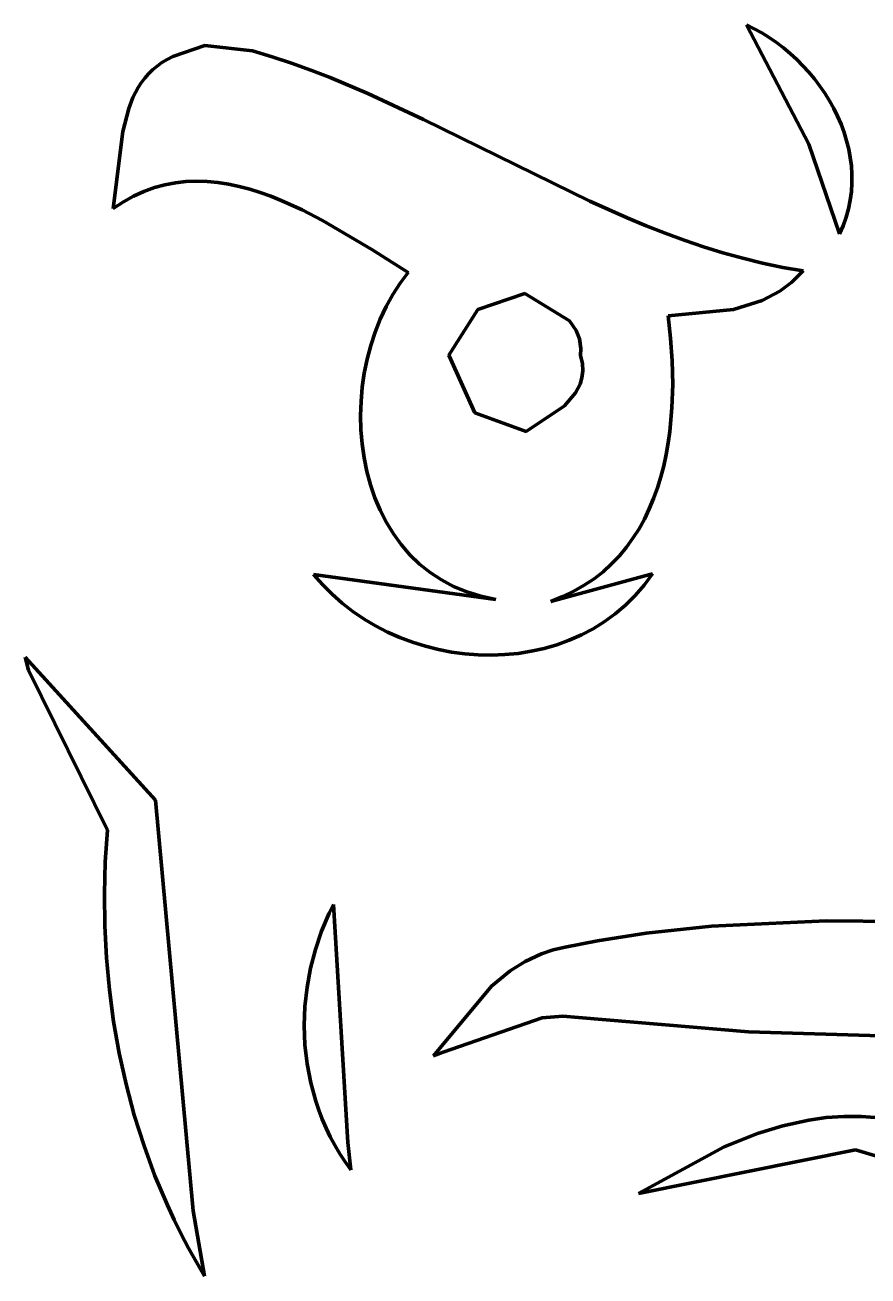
# Model space of a CAD drawing. Header units: millimetres. Extents: x 0 to 17.8, y 0 to 10.
# Drawn here: x 2.409 to 3.095, y 7.266 to 8.284 of the extents above; entities that cross this region are included whole.
import ezdxf

# ---------------------------------------------------------------- set-up
doc = ezdxf.new("R2010")
doc.units = ezdxf.units.MM
doc.layers.add('color#010101ff', color=7, linetype='CONTINUOUS', lineweight=100)
doc.layers.add('color#ffffffff', color=7, linetype='CONTINUOUS', lineweight=100)

msp = doc.modelspace()

# ---------------------------------------------------------------- linework, layer by layer
at = {"layer": 'color#010101ff'}
for p, q in [((2.9961, 8.2836), (3.0024, 8.2805)), ((3.047, 8.1868), (2.9961, 8.2836)), ((3.0024, 8.2805), (3.0086, 8.2771)), ((3.0086, 8.2771), (3.0146, 8.2734)), ((3.0146, 8.2734), (3.0205, 8.2694)), ((2.5295, 8.2579), (2.5554, 8.267)), ((2.5554, 8.267), (2.5943, 8.2626)), ((2.5943, 8.2626), (2.6103, 8.2577)), ((3.0205, 8.2694), (3.0262, 8.2651)), ((3.0262, 8.2651), (3.0317, 8.2605)), ((3.0317, 8.2605), (3.037, 8.2556)), ((2.5129, 8.2472), (2.5166, 8.2502)), ((2.5166, 8.2502), (2.5205, 8.2531)), ((2.5205, 8.2531), (2.5248, 8.2556)), ((2.5248, 8.2556), (2.5295, 8.2579)), ((2.6103, 8.2577), (2.6261, 8.2525)), ((2.6261, 8.2525), (2.6418, 8.2468)), ((3.037, 8.2556), (3.0421, 8.2505)), ((3.0421, 8.2505), (3.0469, 8.2452)), ((2.5038, 8.2367), (2.5066, 8.2404)), ((2.5066, 8.2404), (2.5096, 8.2439)), ((2.5096, 8.2439), (2.5129, 8.2472)), ((2.6418, 8.2468), (2.6573, 8.2408)), ((2.6573, 8.2408), (2.688, 8.2279)), ((3.0469, 8.2452), (3.0515, 8.2397)), ((3.0515, 8.2397), (3.0558, 8.234)), ((2.497, 8.2246), (2.5013, 8.2328)), ((2.5013, 8.2328), (2.5038, 8.2367)), ((3.0558, 8.234), (3.0599, 8.2281)), ((2.4936, 8.2158), (2.497, 8.2246)), ((2.688, 8.2279), (2.7335, 8.2068)), ((3.0599, 8.2281), (3.0637, 8.222)), ((3.0637, 8.222), (3.0671, 8.2157)), ((2.4887, 8.197), (2.4936, 8.2158)), ((3.0671, 8.2157), (3.0703, 8.2094)), ((3.0703, 8.2094), (3.0731, 8.2029)), ((2.7335, 8.2068), (2.8686, 8.1403)), ((3.0731, 8.2029), (3.0755, 8.1962)), ((2.4809, 8.1344), (2.4887, 8.197)), ((3.0755, 8.1962), (3.0776, 8.1895)), ((3.0776, 8.1895), (3.0793, 8.1827)), ((3.0719, 8.1137), (3.047, 8.1868)), ((3.0793, 8.1827), (3.0806, 8.1759)), ((3.0806, 8.1759), (3.0815, 8.169)), ((3.0815, 8.169), (3.0819, 8.162)), ((3.0819, 8.162), (3.0819, 8.1551)), ((2.5059, 8.1483), (2.4975, 8.1445)), ((2.5144, 8.1514), (2.5059, 8.1483)), ((2.5229, 8.1537), (2.5144, 8.1514)), ((2.5315, 8.1553), (2.5229, 8.1537)), ((2.5401, 8.1563), (2.5315, 8.1553)), ((2.5487, 8.1566), (2.5401, 8.1563)), ((2.5574, 8.1564), (2.5487, 8.1566)), ((2.566, 8.1555), (2.5574, 8.1564)), ((2.5747, 8.1542), (2.566, 8.1555)), ((2.5834, 8.1524), (2.5747, 8.1542)), ((2.592, 8.1501), (2.5834, 8.1524)), ((2.6006, 8.1474), (2.592, 8.1501)), ((2.6092, 8.1444), (2.6006, 8.1474)), ((3.0815, 8.1481), (3.0806, 8.1411)), ((3.0819, 8.1551), (3.0815, 8.1481)), ((2.4892, 8.1399), (2.4809, 8.1344)), ((2.4975, 8.1445), (2.4892, 8.1399)), ((2.6177, 8.141), (2.6092, 8.1444)), ((2.6346, 8.1333), (2.6177, 8.141)), ((2.8686, 8.1403), (2.899, 8.1268)), ((3.0806, 8.1411), (3.0792, 8.1342)), ((2.6513, 8.1247), (2.6346, 8.1333)), ((3.0773, 8.1273), (3.0748, 8.1204)), ((3.0792, 8.1342), (3.0773, 8.1273)), ((2.6912, 8.1011), (2.6513, 8.1247)), ((2.899, 8.1268), (2.9144, 8.1204)), ((2.9144, 8.1204), (2.9299, 8.1144)), ((3.0748, 8.1204), (3.0719, 8.1137)), ((2.9299, 8.1144), (2.9455, 8.1086)), ((2.9455, 8.1086), (2.9612, 8.1033)), ((2.7209, 8.0824), (2.6912, 8.1011)), ((2.9612, 8.1033), (2.977, 8.0984)), ((2.977, 8.0984), (2.9931, 8.0939)), ((2.9931, 8.0939), (3.0093, 8.09)), ((3.0093, 8.09), (3.0257, 8.0865)), ((3.0257, 8.0865), (3.0423, 8.0837)), ((2.7143, 8.0736), (2.7209, 8.0824)), ((3.0423, 8.0837), (3.0331, 8.0746)), ((2.7083, 8.0644), (2.7143, 8.0736)), ((3.0232, 8.0672), (3.0089, 8.0596)), ((3.0331, 8.0746), (3.0232, 8.0672)), ((2.7029, 8.0546), (2.7083, 8.0644)), ((2.8157, 8.0654), (2.7777, 8.0524)), ((2.8522, 8.0431), (2.8157, 8.0654)), ((3.0089, 8.0596), (2.9857, 8.0522)), ((2.6981, 8.0444), (2.7029, 8.0546)), ((2.7777, 8.0524), (2.7539, 8.0152)), ((2.9857, 8.0522), (2.9323, 8.0472)), ((2.9323, 8.0472), (2.9343, 8.029)), ((2.694, 8.0339), (2.6981, 8.0444)), ((2.8576, 8.0352), (2.8522, 8.0431)), ((2.6904, 8.023), (2.694, 8.0339)), ((2.8603, 8.0284), (2.8576, 8.0352)), ((2.8614, 8.0206), (2.8603, 8.0284)), ((2.9343, 8.029), (2.9357, 8.0104)), ((2.6875, 8.0119), (2.6904, 8.023)), ((2.7539, 8.0152), (2.775, 7.9682)), ((2.8612, 8.0149), (2.8614, 8.0206)), ((2.6852, 8.0006), (2.6875, 8.0119)), ((2.8626, 8.0084), (2.8612, 8.0149)), ((2.863, 8.0023), (2.8626, 8.0084)), ((2.9357, 8.0104), (2.9361, 7.9913)), ((2.6836, 7.9891), (2.6852, 8.0006)), ((2.8608, 7.9915), (2.8623, 7.9967)), ((2.8623, 7.9967), (2.863, 8.0023)), ((2.6826, 7.9776), (2.6836, 7.9891)), ((2.8571, 7.9844), (2.8608, 7.9915)), ((2.9361, 7.9913), (2.9355, 7.9722)), ((2.6822, 7.966), (2.6826, 7.9776)), ((2.848, 7.974), (2.8571, 7.9844)), ((2.6825, 7.9545), (2.6822, 7.966)), ((2.775, 7.9682), (2.8169, 7.953)), ((2.8169, 7.953), (2.848, 7.974)), ((2.9355, 7.9722), (2.9338, 7.9532)), ((2.6834, 7.9431), (2.6825, 7.9545)), ((2.9338, 7.9532), (2.9325, 7.9438)), ((2.685, 7.9317), (2.6834, 7.9431)), ((2.9308, 7.9344), (2.9288, 7.9252)), ((2.9325, 7.9438), (2.9308, 7.9344)), ((2.6873, 7.9206), (2.685, 7.9317)), ((2.9288, 7.9252), (2.9265, 7.9162)), ((2.6902, 7.9098), (2.6873, 7.9206)), ((2.9265, 7.9162), (2.9237, 7.9073)), ((2.6939, 7.8992), (2.6902, 7.9098)), ((2.9237, 7.9073), (2.9206, 7.8986)), ((2.6982, 7.889), (2.6939, 7.8992)), ((2.9206, 7.8986), (2.9171, 7.8901)), ((2.7032, 7.8792), (2.6982, 7.889)), ((2.9171, 7.8901), (2.9131, 7.8819)), ((2.7089, 7.8699), (2.7032, 7.8792)), ((2.9087, 7.8739), (2.9038, 7.8663)), ((2.9131, 7.8819), (2.9087, 7.8739)), ((2.7152, 7.8611), (2.7089, 7.8699)), ((2.9038, 7.8663), (2.8985, 7.859)), ((2.7223, 7.8529), (2.7152, 7.8611)), ((2.7301, 7.8453), (2.7223, 7.8529)), ((2.8985, 7.859), (2.8927, 7.852)), ((2.7387, 7.8385), (2.7301, 7.8453)), ((2.8863, 7.8454), (2.8795, 7.8391)), ((2.8927, 7.852), (2.8863, 7.8454)), ((2.6512, 7.8286), (2.644, 7.8369)), ((2.644, 7.8369), (2.7922, 7.8166)), ((2.7479, 7.8324), (2.7387, 7.8385)), ((2.7579, 7.8271), (2.7479, 7.8324)), ((2.8609, 7.8214), (2.9175, 7.8367)), ((2.8721, 7.8334), (2.8642, 7.828)), ((2.8795, 7.8391), (2.8721, 7.8334)), ((2.9197, 7.8373), (2.9129, 7.8281)), ((2.9175, 7.8367), (2.9197, 7.8373)), ((2.659, 7.8208), (2.6512, 7.8286)), ((2.7686, 7.8226), (2.7579, 7.8271)), ((2.78, 7.8191), (2.7686, 7.8226)), ((2.8557, 7.8232), (2.8466, 7.8188)), ((2.8642, 7.828), (2.8557, 7.8232)), ((2.9129, 7.8281), (2.9055, 7.8196)), ((2.6672, 7.8135), (2.659, 7.8208)), ((2.6759, 7.8068), (2.6672, 7.8135)), ((2.7922, 7.8166), (2.78, 7.8191)), ((2.8369, 7.8149), (2.8609, 7.8214)), ((2.8466, 7.8188), (2.8369, 7.8149)), ((2.8976, 7.8119), (2.8892, 7.8048)), ((2.9055, 7.8196), (2.8976, 7.8119)), ((2.685, 7.8006), (2.6759, 7.8068)), ((2.8892, 7.8048), (2.8804, 7.7984)), ((2.6944, 7.795), (2.685, 7.8006)), ((2.7041, 7.79), (2.6944, 7.795)), ((2.8713, 7.7927), (2.8618, 7.7877)), ((2.8804, 7.7984), (2.8713, 7.7927)), ((2.7142, 7.7856), (2.7041, 7.79)), ((2.7244, 7.7817), (2.7142, 7.7856)), ((2.7349, 7.7785), (2.7244, 7.7817)), ((2.8519, 7.7834), (2.8419, 7.7797)), ((2.8618, 7.7877), (2.8519, 7.7834)), ((2.7455, 7.7758), (2.7349, 7.7785)), ((2.7562, 7.7737), (2.7455, 7.7758)), ((2.767, 7.7723), (2.7562, 7.7737)), ((2.7779, 7.7714), (2.767, 7.7723)), ((2.7888, 7.7712), (2.7779, 7.7714)), ((2.7996, 7.7717), (2.7888, 7.7712)), ((2.8104, 7.7727), (2.7996, 7.7717)), ((2.821, 7.7744), (2.8104, 7.7727)), ((2.8315, 7.7767), (2.821, 7.7744)), ((2.8419, 7.7797), (2.8315, 7.7767)), ((2.4092, 7.7695), (2.5153, 7.6533)), ((2.4121, 7.759), (2.4092, 7.7695)), ((2.4763, 7.629), (2.4121, 7.759)), ((2.5153, 7.6533), (2.546, 7.3194)), ((2.4745, 7.6031), (2.4763, 7.629)), ((2.4738, 7.5771), (2.4745, 7.6031)), ((2.4741, 7.5511), (2.4738, 7.5771)), ((2.6567, 7.5613), (2.6602, 7.5684)), ((2.6602, 7.5684), (2.6719, 7.3749)), ((2.6505, 7.5468), (2.6567, 7.5613)), ((2.4754, 7.5251), (2.4741, 7.5511)), ((2.9146, 7.5451), (2.9677, 7.5508)), ((2.9677, 7.5508), (3.061, 7.5552)), ((3.061, 7.5552), (3.2348, 7.5536)), ((2.6454, 7.5319), (2.6505, 7.5468)), ((2.8487, 7.5337), (2.875, 7.5389)), ((2.875, 7.5389), (2.9146, 7.5451)), ((2.6415, 7.5166), (2.6454, 7.5319)), ((2.8162, 7.5222), (2.8294, 7.5284)), ((2.8294, 7.5284), (2.8388, 7.5315)), ((2.8388, 7.5315), (2.8487, 7.5337)), ((2.4778, 7.4992), (2.4754, 7.5251)), ((2.8039, 7.5145), (2.8162, 7.5222)), ((2.6386, 7.5012), (2.6415, 7.5166)), ((2.7887, 7.5022), (2.8039, 7.5145)), ((2.4812, 7.4733), (2.4778, 7.4992)), ((2.6369, 7.4856), (2.6386, 7.5012)), ((2.7415, 7.4454), (2.7887, 7.5022)), ((2.6363, 7.47), (2.6369, 7.4856)), ((2.8298, 7.4764), (2.7493, 7.4485)), ((2.8467, 7.4776), (2.8298, 7.4764)), ((2.8596, 7.4767), (2.8467, 7.4776)), ((2.9977, 7.4649), (2.8596, 7.4767)), ((2.4858, 7.4477), (2.4812, 7.4733)), ((2.6369, 7.4544), (2.6363, 7.47)), ((3.1054, 7.4617), (2.9977, 7.4649)), ((2.4914, 7.4223), (2.4858, 7.4477)), ((2.6386, 7.4389), (2.6369, 7.4544)), ((2.7493, 7.4485), (2.7415, 7.4454)), ((2.6416, 7.4236), (2.6386, 7.4389)), ((2.4981, 7.3971), (2.4914, 7.4223)), ((2.6457, 7.4086), (2.6416, 7.4236)), ((2.6482, 7.4012), (2.6457, 7.4086)), ((2.506, 7.3723), (2.4981, 7.3971)), ((2.651, 7.3939), (2.6482, 7.4012)), ((3.0468, 7.3932), (3.061, 7.3952)), ((3.061, 7.3952), (3.0754, 7.3962)), ((3.0754, 7.3962), (3.0898, 7.3962)), ((3.0898, 7.3962), (3.1044, 7.3951)), ((2.6541, 7.3867), (2.651, 7.3939)), ((2.6575, 7.3796), (2.6541, 7.3867)), ((3.0051, 7.3822), (3.0258, 7.3886)), ((3.0258, 7.3886), (3.0468, 7.3932)), ((2.6612, 7.3727), (2.6575, 7.3796)), ((2.6719, 7.3749), (2.6742, 7.3527)), ((2.9781, 7.3714), (3.0051, 7.3822)), ((2.5149, 7.3479), (2.506, 7.3723)), ((2.6653, 7.3658), (2.6612, 7.3727)), ((2.6696, 7.3592), (2.6653, 7.3658)), ((2.9082, 7.3334), (2.9781, 7.3714)), ((3.0849, 7.3689), (2.9082, 7.3334)), ((3.1962, 7.3358), (3.0849, 7.3689)), ((2.6742, 7.3527), (2.6696, 7.3592)), ((2.525, 7.324), (2.5149, 7.3479)), ((2.5305, 7.3122), (2.525, 7.324)), ((2.546, 7.3194), (2.5552, 7.2664)), ((2.5362, 7.3005), (2.5305, 7.3122)), ((2.5423, 7.289), (2.5362, 7.3005)), ((2.5486, 7.2776), (2.5423, 7.289)), ((2.5552, 7.2664), (2.5486, 7.2776))]:
    msp.add_line(p, q, dxfattribs=at)
at = {"layer": 'color#ffffffff'}
for p, q in [((2.9961, 8.2836), (3.047, 8.1868)), ((3.0024, 8.2805), (2.9961, 8.2836)), ((3.0086, 8.2771), (3.0024, 8.2805)), ((3.0146, 8.2734), (3.0086, 8.2771)), ((3.0205, 8.2694), (3.0146, 8.2734)), ((2.5554, 8.267), (2.5295, 8.2579)), ((2.5943, 8.2626), (2.5554, 8.267)), ((2.6103, 8.2577), (2.5943, 8.2626)), ((3.0262, 8.2651), (3.0205, 8.2694)), ((3.0317, 8.2605), (3.0262, 8.2651)), ((3.037, 8.2556), (3.0317, 8.2605)), ((2.5166, 8.2502), (2.5129, 8.2472)), ((2.5205, 8.2531), (2.5166, 8.2502)), ((2.5248, 8.2556), (2.5205, 8.2531)), ((2.5295, 8.2579), (2.5248, 8.2556)), ((2.6261, 8.2525), (2.6103, 8.2577)), ((2.6418, 8.2468), (2.6261, 8.2525)), ((3.0421, 8.2505), (3.037, 8.2556)), ((3.0469, 8.2452), (3.0421, 8.2505)), ((2.5066, 8.2404), (2.5038, 8.2367)), ((2.5096, 8.2439), (2.5066, 8.2404)), ((2.5129, 8.2472), (2.5096, 8.2439)), ((2.6573, 8.2408), (2.6418, 8.2468)), ((2.688, 8.2279), (2.6573, 8.2408)), ((3.0515, 8.2397), (3.0469, 8.2452)), ((3.0558, 8.234), (3.0515, 8.2397)), ((2.5013, 8.2328), (2.497, 8.2246)), ((2.5038, 8.2367), (2.5013, 8.2328)), ((3.0599, 8.2281), (3.0558, 8.234)), ((2.497, 8.2246), (2.4936, 8.2158)), ((2.7335, 8.2068), (2.688, 8.2279)), ((3.0637, 8.222), (3.0599, 8.2281)), ((3.0671, 8.2157), (3.0637, 8.222)), ((2.4936, 8.2158), (2.4887, 8.197)), ((3.0703, 8.2094), (3.0671, 8.2157)), ((3.0731, 8.2029), (3.0703, 8.2094)), ((2.8686, 8.1403), (2.7335, 8.2068)), ((3.0755, 8.1962), (3.0731, 8.2029)), ((2.4887, 8.197), (2.4809, 8.1344)), ((3.0776, 8.1895), (3.0755, 8.1962)), ((3.0793, 8.1827), (3.0776, 8.1895)), ((3.047, 8.1868), (3.0719, 8.1137)), ((3.0806, 8.1759), (3.0793, 8.1827)), ((3.0815, 8.169), (3.0806, 8.1759)), ((3.0819, 8.162), (3.0815, 8.169)), ((3.0819, 8.1551), (3.0819, 8.162)), ((2.4975, 8.1445), (2.5059, 8.1483)), ((2.5059, 8.1483), (2.5144, 8.1514)), ((2.5144, 8.1514), (2.5229, 8.1537)), ((2.5229, 8.1537), (2.5315, 8.1553)), ((2.5315, 8.1553), (2.5401, 8.1563)), ((2.5401, 8.1563), (2.5487, 8.1566)), ((2.5487, 8.1566), (2.5574, 8.1564)), ((2.5574, 8.1564), (2.566, 8.1555)), ((2.566, 8.1555), (2.5747, 8.1542)), ((2.5747, 8.1542), (2.5834, 8.1524)), ((2.5834, 8.1524), (2.592, 8.1501)), ((2.592, 8.1501), (2.6006, 8.1474)), ((2.6006, 8.1474), (2.6092, 8.1444)), ((3.0806, 8.1411), (3.0815, 8.1481)), ((3.0815, 8.1481), (3.0819, 8.1551)), ((2.4809, 8.1344), (2.4892, 8.1399)), ((2.4892, 8.1399), (2.4975, 8.1445)), ((2.6092, 8.1444), (2.6177, 8.141)), ((2.6177, 8.141), (2.6346, 8.1333)), ((2.899, 8.1268), (2.8686, 8.1403)), ((3.0792, 8.1342), (3.0806, 8.1411)), ((2.6346, 8.1333), (2.6513, 8.1247)), ((3.0748, 8.1204), (3.0773, 8.1273)), ((3.0773, 8.1273), (3.0792, 8.1342)), ((2.6513, 8.1247), (2.6912, 8.1011)), ((2.9144, 8.1204), (2.899, 8.1268)), ((2.9299, 8.1144), (2.9144, 8.1204)), ((3.0719, 8.1137), (3.0748, 8.1204)), ((2.9455, 8.1086), (2.9299, 8.1144)), ((2.9612, 8.1033), (2.9455, 8.1086)), ((2.6912, 8.1011), (2.7209, 8.0824)), ((2.977, 8.0984), (2.9612, 8.1033)), ((2.9931, 8.0939), (2.977, 8.0984)), ((3.0093, 8.09), (2.9931, 8.0939)), ((3.0257, 8.0865), (3.0093, 8.09)), ((3.0423, 8.0837), (3.0257, 8.0865)), ((2.7209, 8.0824), (2.7143, 8.0736)), ((3.0331, 8.0746), (3.0423, 8.0837)), ((2.7143, 8.0736), (2.7083, 8.0644)), ((3.0089, 8.0596), (3.0232, 8.0672)), ((3.0232, 8.0672), (3.0331, 8.0746)), ((2.7083, 8.0644), (2.7029, 8.0546)), ((2.7777, 8.0524), (2.8157, 8.0654)), ((2.8157, 8.0654), (2.8522, 8.0431)), ((2.9857, 8.0522), (3.0089, 8.0596)), ((2.7029, 8.0546), (2.6981, 8.0444)), ((2.7539, 8.0152), (2.7777, 8.0524)), ((2.9323, 8.0472), (2.9857, 8.0522)), ((2.9343, 8.029), (2.9323, 8.0472)), ((2.6981, 8.0444), (2.694, 8.0339)), ((2.8522, 8.0431), (2.8576, 8.0352)), ((2.694, 8.0339), (2.6904, 8.023)), ((2.8576, 8.0352), (2.8603, 8.0284)), ((2.8603, 8.0284), (2.8614, 8.0206)), ((2.9357, 8.0104), (2.9343, 8.029)), ((2.6904, 8.023), (2.6875, 8.0119)), ((2.775, 7.9682), (2.7539, 8.0152)), ((2.8614, 8.0206), (2.8612, 8.0149)), ((2.6875, 8.0119), (2.6852, 8.0006)), ((2.8612, 8.0149), (2.8626, 8.0084)), ((2.8626, 8.0084), (2.863, 8.0023)), ((2.9361, 7.9913), (2.9357, 8.0104)), ((2.6852, 8.0006), (2.6836, 7.9891)), ((2.8623, 7.9967), (2.8608, 7.9915)), ((2.863, 8.0023), (2.8623, 7.9967)), ((2.6836, 7.9891), (2.6826, 7.9776)), ((2.8608, 7.9915), (2.8571, 7.9844)), ((2.9355, 7.9722), (2.9361, 7.9913)), ((2.6826, 7.9776), (2.6822, 7.966)), ((2.8571, 7.9844), (2.848, 7.974)), ((2.6822, 7.966), (2.6825, 7.9545)), ((2.8169, 7.953), (2.775, 7.9682)), ((2.848, 7.974), (2.8169, 7.953)), ((2.9338, 7.9532), (2.9355, 7.9722)), ((2.6825, 7.9545), (2.6834, 7.9431)), ((2.9325, 7.9438), (2.9338, 7.9532)), ((2.6834, 7.9431), (2.685, 7.9317)), ((2.9288, 7.9252), (2.9308, 7.9344)), ((2.9308, 7.9344), (2.9325, 7.9438)), ((2.685, 7.9317), (2.6873, 7.9206)), ((2.9265, 7.9162), (2.9288, 7.9252)), ((2.6873, 7.9206), (2.6902, 7.9098)), ((2.9237, 7.9073), (2.9265, 7.9162)), ((2.6902, 7.9098), (2.6939, 7.8992)), ((2.9206, 7.8986), (2.9237, 7.9073)), ((2.6939, 7.8992), (2.6982, 7.889)), ((2.9171, 7.8901), (2.9206, 7.8986)), ((2.6982, 7.889), (2.7032, 7.8792)), ((2.9131, 7.8819), (2.9171, 7.8901)), ((2.7032, 7.8792), (2.7089, 7.8699)), ((2.9038, 7.8663), (2.9087, 7.8739)), ((2.9087, 7.8739), (2.9131, 7.8819)), ((2.7089, 7.8699), (2.7152, 7.8611)), ((2.8985, 7.859), (2.9038, 7.8663)), ((2.7152, 7.8611), (2.7223, 7.8529)), ((2.7223, 7.8529), (2.7301, 7.8453)), ((2.8927, 7.852), (2.8985, 7.859)), ((2.7301, 7.8453), (2.7387, 7.8385)), ((2.8795, 7.8391), (2.8863, 7.8454)), ((2.8863, 7.8454), (2.8927, 7.852)), ((2.7922, 7.8166), (2.644, 7.8369)), ((2.644, 7.8369), (2.6512, 7.8286)), ((2.7387, 7.8385), (2.7479, 7.8324)), ((2.7479, 7.8324), (2.7579, 7.8271)), ((2.9175, 7.8367), (2.8609, 7.8214)), ((2.8642, 7.828), (2.8721, 7.8334)), ((2.8721, 7.8334), (2.8795, 7.8391)), ((2.9129, 7.8281), (2.9197, 7.8373)), ((2.9197, 7.8373), (2.9175, 7.8367)), ((2.6512, 7.8286), (2.659, 7.8208)), ((2.7579, 7.8271), (2.7686, 7.8226)), ((2.7686, 7.8226), (2.78, 7.8191)), ((2.8466, 7.8188), (2.8557, 7.8232)), ((2.8557, 7.8232), (2.8642, 7.828)), ((2.9055, 7.8196), (2.9129, 7.8281)), ((2.659, 7.8208), (2.6672, 7.8135)), ((2.6672, 7.8135), (2.6759, 7.8068)), ((2.78, 7.8191), (2.7922, 7.8166)), ((2.8609, 7.8214), (2.8369, 7.8149)), ((2.8369, 7.8149), (2.8466, 7.8188)), ((2.8892, 7.8048), (2.8976, 7.8119)), ((2.8976, 7.8119), (2.9055, 7.8196)), ((2.6759, 7.8068), (2.685, 7.8006)), ((2.8804, 7.7984), (2.8892, 7.8048)), ((2.685, 7.8006), (2.6944, 7.795)), ((2.6944, 7.795), (2.7041, 7.79)), ((2.8618, 7.7877), (2.8713, 7.7927)), ((2.8713, 7.7927), (2.8804, 7.7984)), ((2.7041, 7.79), (2.7142, 7.7856)), ((2.7142, 7.7856), (2.7244, 7.7817)), ((2.7244, 7.7817), (2.7349, 7.7785)), ((2.8419, 7.7797), (2.8519, 7.7834)), ((2.8519, 7.7834), (2.8618, 7.7877)), ((2.7349, 7.7785), (2.7455, 7.7758)), ((2.7455, 7.7758), (2.7562, 7.7737)), ((2.7562, 7.7737), (2.767, 7.7723)), ((2.767, 7.7723), (2.7779, 7.7714)), ((2.7779, 7.7714), (2.7888, 7.7712)), ((2.7888, 7.7712), (2.7996, 7.7717)), ((2.7996, 7.7717), (2.8104, 7.7727)), ((2.8104, 7.7727), (2.821, 7.7744)), ((2.821, 7.7744), (2.8315, 7.7767)), ((2.8315, 7.7767), (2.8419, 7.7797)), ((2.4092, 7.7695), (2.4121, 7.759)), ((2.5153, 7.6533), (2.4092, 7.7695)), ((2.4121, 7.759), (2.4763, 7.629)), ((2.546, 7.3194), (2.5153, 7.6533)), ((2.4763, 7.629), (2.4745, 7.6031)), ((2.4745, 7.6031), (2.4738, 7.5771)), ((2.4738, 7.5771), (2.4741, 7.5511)), ((2.6602, 7.5684), (2.6567, 7.5613)), ((2.6719, 7.3749), (2.6602, 7.5684)), ((2.6567, 7.5613), (2.6505, 7.5468)), ((2.4741, 7.5511), (2.4754, 7.5251)), ((2.9677, 7.5508), (2.9146, 7.5451)), ((3.061, 7.5552), (2.9677, 7.5508)), ((3.2348, 7.5536), (3.061, 7.5552)), ((2.6505, 7.5468), (2.6454, 7.5319)), ((2.875, 7.5389), (2.8487, 7.5337)), ((2.9146, 7.5451), (2.875, 7.5389)), ((2.6454, 7.5319), (2.6415, 7.5166)), ((2.8294, 7.5284), (2.8162, 7.5222)), ((2.8388, 7.5315), (2.8294, 7.5284)), ((2.8487, 7.5337), (2.8388, 7.5315)), ((2.4754, 7.5251), (2.4778, 7.4992)), ((2.8162, 7.5222), (2.8039, 7.5145)), ((2.6415, 7.5166), (2.6386, 7.5012)), ((2.8039, 7.5145), (2.7887, 7.5022)), ((2.4778, 7.4992), (2.4812, 7.4733)), ((2.6386, 7.5012), (2.6369, 7.4856)), ((2.7887, 7.5022), (2.7415, 7.4454)), ((2.6369, 7.4856), (2.6363, 7.47)), ((2.7493, 7.4485), (2.8298, 7.4764)), ((2.8298, 7.4764), (2.8467, 7.4776)), ((2.8467, 7.4776), (2.8596, 7.4767)), ((2.8596, 7.4767), (2.9977, 7.4649)), ((2.4812, 7.4733), (2.4858, 7.4477)), ((2.6363, 7.47), (2.6369, 7.4544)), ((2.9977, 7.4649), (3.1054, 7.4617)), ((2.4858, 7.4477), (2.4914, 7.4223)), ((2.6369, 7.4544), (2.6386, 7.4389)), ((2.7415, 7.4454), (2.7493, 7.4485)), ((2.6386, 7.4389), (2.6416, 7.4236)), ((2.4914, 7.4223), (2.4981, 7.3971)), ((2.6416, 7.4236), (2.6457, 7.4086)), ((2.6457, 7.4086), (2.6482, 7.4012)), ((2.4981, 7.3971), (2.506, 7.3723)), ((2.6482, 7.4012), (2.651, 7.3939)), ((3.061, 7.3952), (3.0468, 7.3932)), ((3.0754, 7.3962), (3.061, 7.3952)), ((3.0898, 7.3962), (3.0754, 7.3962)), ((3.1044, 7.3951), (3.0898, 7.3962)), ((2.651, 7.3939), (2.6541, 7.3867)), ((2.6541, 7.3867), (2.6575, 7.3796)), ((3.0258, 7.3886), (3.0051, 7.3822)), ((3.0468, 7.3932), (3.0258, 7.3886)), ((2.6575, 7.3796), (2.6612, 7.3727)), ((2.6742, 7.3527), (2.6719, 7.3749)), ((3.0051, 7.3822), (2.9781, 7.3714)), ((2.506, 7.3723), (2.5149, 7.3479)), ((2.6612, 7.3727), (2.6653, 7.3658)), ((2.6653, 7.3658), (2.6696, 7.3592)), ((2.9781, 7.3714), (2.9082, 7.3334)), ((2.9082, 7.3334), (3.0849, 7.3689)), ((3.0849, 7.3689), (3.1962, 7.3358)), ((2.6696, 7.3592), (2.6742, 7.3527)), ((2.5149, 7.3479), (2.525, 7.324)), ((2.525, 7.324), (2.5305, 7.3122)), ((2.5552, 7.2664), (2.546, 7.3194)), ((2.5305, 7.3122), (2.5362, 7.3005)), ((2.5362, 7.3005), (2.5423, 7.289)), ((2.5423, 7.289), (2.5486, 7.2776)), ((2.5486, 7.2776), (2.5552, 7.2664))]:
    msp.add_line(p, q, dxfattribs=at)

doc.saveas('drawing.dxf')
